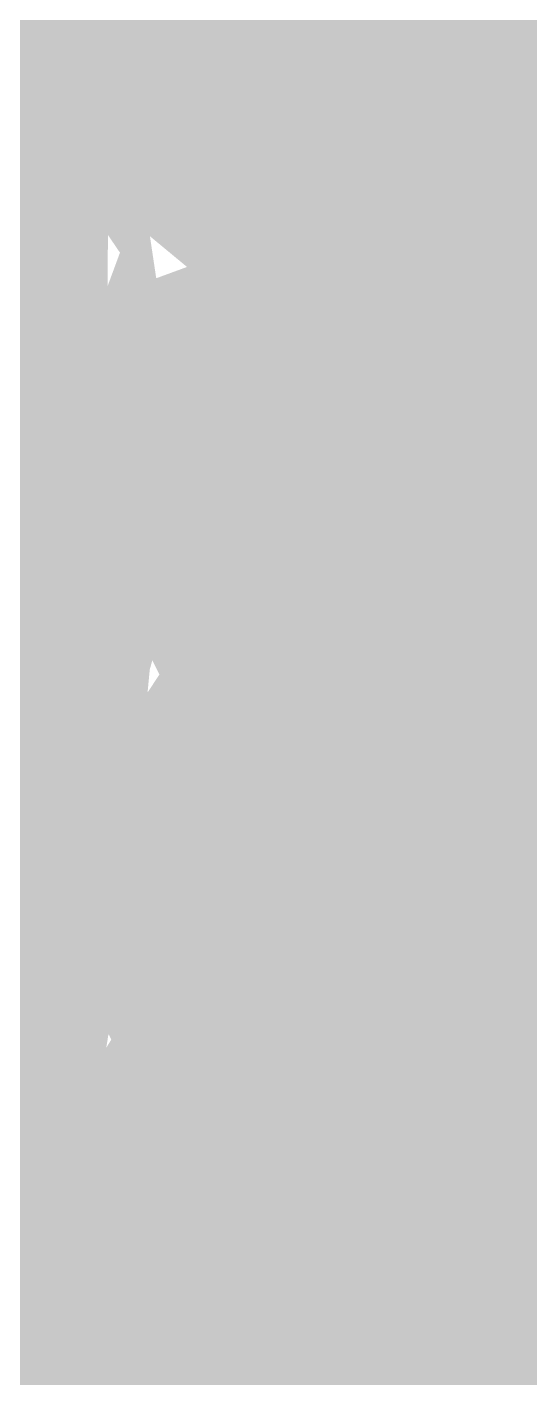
# Model space of a CAD drawing. Header units: millimetres. Extents: x -0.5 to 77.7, y -66.2 to -6.
# Drawn here: x 68.94 to 69.363, y -58.836 to -57.697 of the extents above; entities that cross this region are included whole.
import ezdxf

# ---------------------------------------------------------------- set-up
doc = ezdxf.new("R2010")
doc.units = ezdxf.units.MM
doc.header["$MEASUREMENT"] = 0
doc.layers.add('Inner1', color=7, linetype='Continuous', true_color=0x999966)
doc.layers.add('Top-Silkscreen-Layer', color=7, linetype='Continuous', true_color=0xffcc00)

msp = doc.modelspace()

# ---------------------------------------------------------------- hatches: boundary and pattern name
at = {"layer": 'Inner1'}
msp.add_hatch(color=256, dxfattribs=at).paths.add_polyline_path([(77.23901447802896, -6.454152908305818), (77.23901447802896, -65.68199136398273), (-0.022860045720091406, -65.68199136398273), (-0.02286004572008509, -6.454152908305818)])

# ---------------------------------------------------------------- linework, layer by layer
at = {"layer": 'Top-Silkscreen-Layer', "const_width": 0.25400050800101603}
for points in [[(68.78153252364721, -58.899450321864784), (68.8134074623203, -58.79169910947819), (68.81347778502659, -58.76725882969771), (68.80588762092721, -58.760006344248616), (68.8114962474359, -58.74543047591434), (68.82237126328263, -58.74020179000403), (68.83037086180533, -58.72368107609388), (68.8401535316143, -58.69520447637339), (68.84611064620086, -58.67458621291935), (68.85363830122797, -58.651196504237035), (68.86377102184161, -58.62026910905597), (68.87373965614056, -58.584135586239704), (68.87692605609911, -58.56420373887127), (68.87196752394193, -58.55342571728295), (68.86700742905796, -58.542649307), (68.8707439088524, -58.53654084836025), (68.87806684666788, -58.52337164960986), (68.8816533046889, -58.51630929819386), (68.87724172691402, -58.504944761452585), (68.87283171186594, -58.49357861340595), (68.87718703147578, -58.48402518389524), (68.88359264865582, -58.45974281204056), (68.90292357925276, -58.41347578978208), (68.90877286568967, -58.40531775071771), (68.90924324645843, -58.353003499423366), (68.91196395382863, -58.276996614038026), (68.91421584315687, -58.25330397994704), (68.9095479781857, -58.24399869146258), (68.90488011321456, -58.23469179167276), (68.91158421121465, -58.22450673045887), (68.92193258812758, -58.20089788424688), (68.92557842976724, -58.187475710554146), (68.92096526023431, -58.17558911087452), (68.91635209070141, -58.16370251119489), (68.92033391860448, -58.15178690801869), (68.92431418378074, -58.13987130484249), (68.92004481414526, -58.128664676027014), (68.91577544450978, -58.11745643590617), (68.92195759175648, -58.1049639854092), (68.92813817627635, -58.09246992360686), (68.92046362492943, -58.08105060248317), (68.91278751085567, -58.069629670054105), (68.91863054638534, -58.057453035408734), (68.92447358191501, -58.045274789458), (68.91879463270003, -58.034043991062035), (68.91311724621185, -58.02281158136071), (68.91632396161889, -58.01053182317196), (68.91953223975273, -57.99825045367785), (68.91640834886643, -57.9717718726103), (68.92136375557, -57.917042274573404), (68.91551446913309, -57.878019681237205), (68.90853533121506, -57.85887576219238), (68.90672413084629, -57.82205743459588), (68.90786492141505, -57.77429350965307), (68.91081691235263, -57.763347912306756), (68.90477853597213, -57.75114388547018), (68.90206876768958, -57.70210864059416), (68.9060849755824, -57.69261482938197), (68.89554438327227, -57.671181245413095), (68.88500379096213, -57.64974927274958), (68.88451309474488, -57.58789609369282), (68.8840223985276, -57.526041303330686)], [(68.82711570186731, -57.568737672899715), (68.82075696649147, -57.5748445202341), (68.82669220290273, -57.576444546461815), (68.83694837893408, -57.58738853250276), (68.84126931855417, -57.596730881010615), (68.83865018842641, -57.6040349282314), (68.8318413877303, -57.61611005063876), (68.82765327988875, -57.62088112582534), (68.83197421950884, -57.62942426687202), (68.83061620991397, -57.66300387068433), (68.8288597049834, -57.67184026930749), (68.83762191418771, -57.679402125386716), (68.84242573639102, -57.686962370160586), (68.84310395982506, -57.72873707306068), (68.8415865520959, -57.77896146129626), (68.86370226186212, -57.80733010355727), (68.87060951434704, -57.80733010355727), (68.87060951434704, -57.79572225970584), (68.8797905343355, -57.783218530071316), (68.85886249694225, -57.8133096577678), (68.84737176673373, -57.81650004239105), (68.83926121460776, -57.8351412341619), (68.82731260544493, -57.855192318127365), (68.82347454840806, -57.85660221032198), (68.83110690613123, -57.862924972575314), (68.84356496423298, -57.882281583928346), (68.86489618514231, -57.88370920048199), (68.8777152331364, -57.873180931225285), (68.87916856906648, -57.89719582638933), (68.87630096537647, -57.9049735973875), (68.88059690136768, -57.91129797094621), (68.88031873599611, -57.94235104794576), (68.87574463463334, -57.94908469306724), (68.87027665353726, -57.94398168897542), (68.86306779477866, -57.92765110909836), (68.85783265997674, -57.913431339249826), (68.8543368401105, -57.91044075649187), (68.84971429421674, -57.91570811373096), (68.84509174832299, -57.92097385966467), (68.84428225583719, -57.95619699494956), (68.84347120062459, -57.991420130234445), (68.83544659847298, -57.992367577789224), (68.83025522002166, -58.008694935055544), (68.8363295391187, -58.01834182027744), (68.85562765245271, -58.03412777894103), (68.86759970251764, -58.01679818973751), (68.87768866678068, -58.0097036122142), (68.87938266263899, -58.0867562347816), (68.8796983334539, -58.10258247607933), (68.88089225673411, -58.12089657286103), (68.8789779163961, -58.12876457695966), (68.8726785646389, -58.127836465069265), (68.86254584402526, -58.11863913404427), (68.85398210112542, -58.11131091724301), (68.8513535946368, -58.13078998780381), (68.85536980252962, -58.139089821740335), (68.84870633542651, -58.14911697502843), (68.85096135020837, -58.17693938477061), (68.8598782693665, -58.187412869644895), (68.85200681444194, -58.19912383703971), (68.839267465515, -58.25061793390313), (68.8284737114622, -58.27531602254205), (68.83035367181046, -58.28778269215317), (68.83072091261, -58.32339576333646), (68.83032554272795, -58.33239168119078), (68.8289284649629, -58.36707664048367), (68.82911599217968, -58.38397278854392), (68.84105678770848, -58.414062304935044), (68.83665927447487, -58.42314845588982), (68.84051764696022, -58.43442437083601), (68.84437758217238, -58.4457002857822), (68.83744532605856, -58.457685175089104), (68.83051463267152, -58.46966845309065), (68.83520125036436, -58.481746798108745), (68.83988786805719, -58.493825143126834), (68.83481056866273, -58.499611340693534), (68.82616868942253, -58.50539753826023), (68.81706893122802, -58.51644303653919), (68.81153062742564, -58.52748853481813)], [(68.80943813623168, -58.556836850741234), (68.81175253463216, -58.57857497142414), (68.80717218236218, -58.58531667307245), (68.8090865227002, -58.59848103790674), (68.81100086303822, -58.611643791435654), (68.80495623575051, -58.616692011145055)]]:
    msp.add_lwpolyline(points, dxfattribs=at)

doc.saveas('drawing.dxf')
